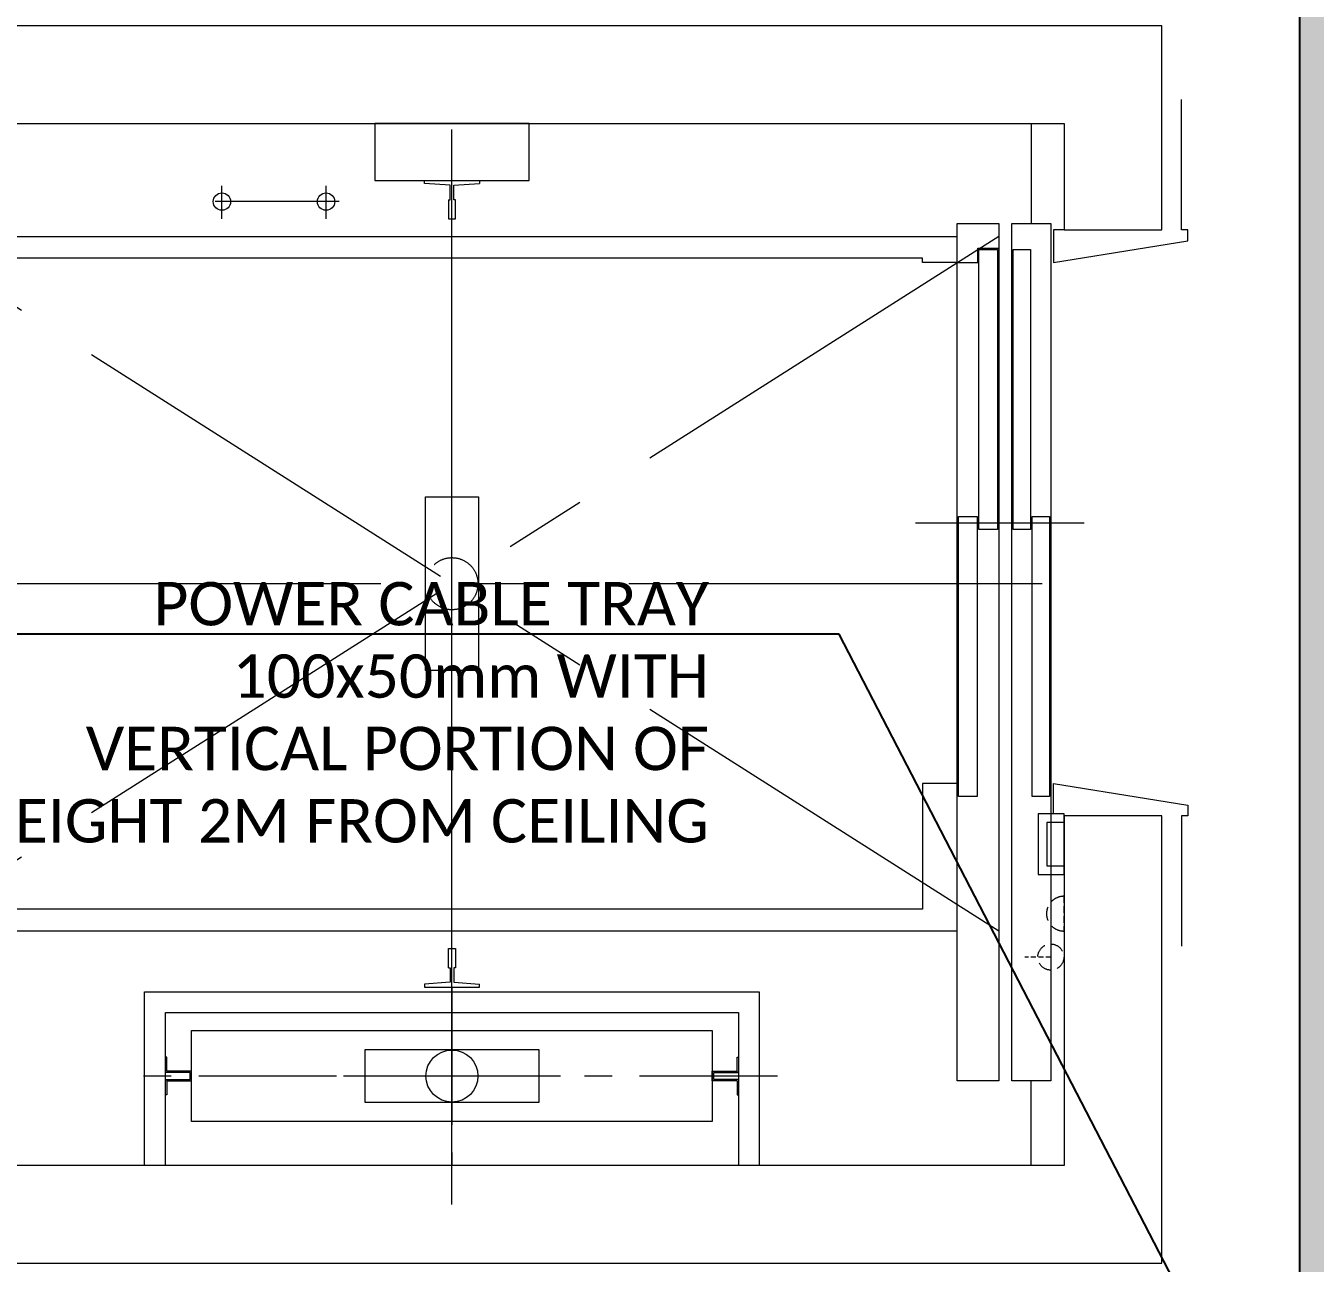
# Model space of a CAD drawing. Header units: millimetres. Extents: x 26027 to 581921, y 7230 to 233891.
# Drawn here: x 468968 to 471939, y 163985 to 166835 of the extents above; entities that cross this region are included whole.
import ezdxf
from ezdxf import colors
from ezdxf.entities.mleader import LeaderData, LeaderLine
from ezdxf.math import Vec2, Vec3

# ---------------------------------------------------------------- set-up
doc = ezdxf.new("R2010")
doc.units = ezdxf.units.MM
doc.header["$LTSCALE"] = 5
doc.linetypes.add('CENTERX2', pattern=[101.6, 63.5, -12.7, 12.7, -12.7])
doc.linetypes.add('DASHED2', pattern=[9.525, 6.35, -3.175])
for name, color, linetype, lineweight in [('Axis', 163, 'CENTERX2', 5), ('Cabin', 7, 'Continuous', 5), ('Notes', 1, 'Continuous', 5), ('Structure', 20, 'Continuous', 5), ('Tech', 169, 'DASHED2', 5), ('ZCMURBAJO', 250, 'Continuous', 5)]:
    doc.layers.add(name, color=color, linetype=linetype, lineweight=lineweight)
doc.layers.add('E-POWR', color=7, linetype='Continuous', lineweight=9, true_color=0x4e7e3e)
doc.layers.add('EXF', color=7, linetype='Continuous', lineweight=0, true_color=0x4e7e3e)
doc.styles.get("Standard").update_dxf_attribs({"font": 'calibri.ttf'})
pattern_1 = [(0, (368880, 104830), (63.5, 63.5), [31.75, -95.25]), (90, (368895.875, 104814.125), (-63.5, 63.5), [31.75, -95.25])]

# ---------------------------------------------------------------- blocks, each defined once
blk = doc.blocks.new('T127-1_B')
at = {"layer": 'Cabin'}
for p, q in [((78, 4), (82, 63.5)), ((44.5, 8), (44.5, 4)), ((44.5, 4), (78, 4)), ((44.5, -8), (44.5, -4)), ((44.5, -4), (78, -4)), ((78, -4), (82, -63.5))]:
    blk.add_line(p, q, dxfattribs=at)
at = {"layer": 'Cabin', "ltscale": 5}
for points in [[(82, 63.5), (89, 63.5), (89, -63.5), (82, -63.5)], [(44.5, 8), (0, 8), (0, -8), (44.5, -8)]]:
    blk.add_lwpolyline(points, dxfattribs=at)
blk = doc.blocks.new('T127-1_B__1680')
at = {"layer": 'Axis'}
blk.add_line((-990, 0), (990, 0), dxfattribs=at)
at = {"layer": 'Notes', "xscale": -1}
blk.add_blockref('T127-1_B', (-840, 0), dxfattribs=at)
at = {"layer": 'Notes'}
blk.add_blockref('T127-1_B', (840, 0), dxfattribs=at)
blk = doc.blocks.new('JIS5K')
at = {"layer": 'Cabin'}
for p, q in [((60.2, 8), (60.2, 11.2)), ((60.2, -8), (60.2, -11.2))]:
    blk.add_line(p, q, dxfattribs=at)
at = {"layer": 'Cabin', "ltscale": 5}
for points in [[(57, 11.2), (57, 43.5), (60.2, 43.5), (60.2, 11.2)], [(57, 11.2), (0, 11.2), (0, -11.2), (57, -11.2)], [(60.2, 8), (3.2, 8), (3.2, -8), (60.2, -8)], [(57, -11.2), (57, -43.5), (60.2, -43.5), (60.2, -11.2)]]:
    blk.add_lwpolyline(points, dxfattribs=at)
blk = doc.blocks.new('JIS5K__1200')
at = {"layer": 'Axis'}
blk.add_line((-750, 0), (750, 0), dxfattribs=at)
at = {"layer": 'Notes', "xscale": -1}
blk.add_blockref('JIS5K', (-600, 0), dxfattribs=at)
at = {"layer": 'Notes'}
blk.add_blockref('JIS5K', (600, 0), dxfattribs=at)
blk = doc.blocks.new('井道平面图对重1')
at = {"layer": 'Axis'}
blk.add_line((0, -205), (0, 205), dxfattribs=at)
at = {"layer": 'Cabin', "ltscale": 5}
for points in [[(708.2, 206), (708.2, -194), (-708.2, -194), (-708.2, 206)], [(660.2, 206), (660.2, -146), (-660.2, -146), (-660.2, 206)]]:
    blk.add_lwpolyline(points, dxfattribs=at)
blk.add_lwpolyline([(600, 105), (600, -105), (-600, -105), (-600, 105)], close=True, dxfattribs=at)
at = {"layer": 'Notes'}
blk.add_blockref('JIS5K__1200', (0, 0), dxfattribs=at)
blk = doc.blocks.new('对重支撑1')
at = {"layer": 'Cabin'}
blk.add_lwpolyline([(1060, 178), (929, 178), (929, -178), (1060, -178)], close=True, dxfattribs=at).dxf.unprotected_set("ltscale", 0)
blk = doc.blocks.new('井道平面图轿厢1轿厢地坎')
at = {"layer": 'Axis', "ltscale": 0.864}
blk.add_lwpolyline([(0, 96), (0, -192)], dxfattribs=at)
at = {"layer": 'Cabin', "ltscale": 5}
for points in [[(690, 0), (690, -96), (-1285, -96), (-1285, 0)], [(15, -3), (15, -46), (-630, -46), (-630, -3)], [(630, -50), (630, -93), (-15, -93), (-15, -50)]]:
    blk.add_lwpolyline(points, close=True, dxfattribs=at)
at = {"layer": 'Cabin'}
for points in [[(600, 0), (600, -48)], [(600, -48), (633, -48)], [(633, -48), (633, -96)]]:
    blk.add_lwpolyline(points, dxfattribs=at)
blk = doc.blocks.new('层门地坎1')
at = {"layer": 'Axis', "ltscale": 0.81}
blk.add_lwpolyline([(0, 90), (0, -180)], dxfattribs=at)
at = {"layer": 'Cabin', "ltscale": 5}
for points in [[(690, 0), (690, -90), (-1285, -90), (-1285, 0)], [(630, -3), (630, -43), (-15, -43), (-15, -3)], [(15, -47), (15, -87), (-630, -87), (-630, -47)]]:
    blk.add_lwpolyline(points, close=True, dxfattribs=at)
blk = doc.blocks.new('A$C316F12F9')
at = {"layer": 'Axis', "ltscale": 3}
for points in [[(1814, 135), (1814, 2715)], [(3074, 765), (554, 2365)], [(3074, 2365), (554, 765)], [(3174, 1565), (454, 1565)]]:
    blk.add_lwpolyline(points, dxfattribs=at)
at = {"layer": 'Axis', "ltscale": 0.24}
for points in [[(1284, 2405), (1284, 2485)], [(1524, 2405), (1524, 2485)]]:
    blk.add_lwpolyline(points, dxfattribs=at)
at = {"layer": 'Axis', "ltscale": 0.9}
blk.add_lwpolyline([(1554, 2445), (1254, 2445)], dxfattribs=at)
at = {"layer": 'Axis', "ltscale": 1.5}
blk.add_lwpolyline([(1814, 1315), (1814, 1815)], dxfattribs=at)
at = {"layer": 'Cabin'}
for points in [[(3225, 2380), (3225, 2380), (3200, 2380), (3200, 2305), (3510, 2355), (3510, 2380), (3495, 2380), (3495, 2680)], [(3149, 2625), (3149, 2395)], [(2978, 2365), (2978, 2395)], [(2978, 2395), (3074, 2395)], [(2978, 2365), (2978, 2395)], [(2978, 2395), (3074, 2395)], [(3074, 2395), (3074, 420)], [(3074, 2395), (3074, 420)], [(554, 2365), (2978, 2365)], [(554, 2365), (2978, 2365)], [(2898, 2315), (598, 2315)], [(2898, 2305), (2898, 2315)], [(2978, 2305), (2898, 2305)], [(2978, 1105), (2898, 1105)], [(2898, 1105), (2898, 815)], [(3200, 1035), (3200, 1105), (3510, 1055), (3510, 1030), (3495, 1030), (3495, 730)], [(3225, 1030), (3225, 1030)], [(2898, 815), (598, 815)], [(2978, 765), (554, 765)], [(2978, 765), (554, 765)], [(2978, 420), (2978, 765)], [(2978, 420), (2978, 765)], [(2064, 431), (1564, 431)], [(3074, 420), (2978, 420)], [(3074, 420), (2978, 420)], [(3149, 225), (3149, 420)]]:
    blk.add_lwpolyline(points, dxfattribs=at)
at = {"layer": 'Cabin', "ltscale": 50}
blk.add_lwpolyline([(1753, 1765), (1875, 1765), (1875, 1365), (1753, 1365)], close=True, dxfattribs=at)
at = {"layer": 'Cabin'}
blk.add_lwpolyline([(1614, 370), (1614, 492), (2014, 492), (2014, 370)], close=True, dxfattribs=at)
for centre, radius in [((1284, 2445), 20), ((1524, 2445), 20), ((1814, 431), 60)]:
    blk.add_circle(centre, radius, dxfattribs=at)
at = {"layer": 'Structure'}
blk.add_lwpolyline([(3450, 1030), (3225, 1030), (3225, 225), (225, 225), (225, 2625), (3225, 2625), (3225, 2380), (3450, 2380), (3450, 2850), (0, 2850), (0, 0), (3450, 0)], close=True, dxfattribs=at)
at = {"layer": 'Tech', "ltscale": 9}
for points in [[(3165, 1035), (3165, 895), (3225, 895), (3225, 1035)], [(3185, 1015), (3185, 915), (3225, 915), (3225, 1015)]]:
    blk.add_lwpolyline(points, close=True, dxfattribs=at)
at = {"layer": 'Tech', "ltscale": 0.48}
blk.add_lwpolyline([(3224, 845), (3224, 765)], dxfattribs=at)
at = {"layer": 'Tech', "ltscale": 0.36}
blk.add_lwpolyline([(3194, 705), (3134, 705)], dxfattribs=at)
at = {"layer": 'Tech', "ltscale": 5}
blk.add_circle((1814, 1565), 60, dxfattribs=at)
at = {"layer": 'Tech'}
blk.add_circle((3194, 705), 30, dxfattribs=at)
blk.add_arc((3224, 805), 40, 90, 270, dxfattribs=at)
at = {"layer": 'Cabin', "xscale": -1, "yscale": -1, "rotation": 359.9999984647655}
blk.add_blockref('井道平面图对重1', (1814, 431), dxfattribs=at)
at = {"layer": 'Notes', "xscale": -1, "yscale": -1, "rotation": 270}
for name in ['对重支撑1', 'T127-1_B__1680']:
    blk.add_blockref(name, (1814, 1565), dxfattribs=at)
at = {"layer": 'Notes', "rotation": 89.99999999999999}
for name, p in [('井道平面图轿厢1轿厢地坎', (2978, 1705)), ('层门地坎1', (3104, 1705))]:
    blk.add_blockref(name, p, dxfattribs=at)

msp = doc.modelspace()

# ---------------------------------------------------------------- hatches: boundary and pattern name
h = msp.add_hatch()
h.set_pattern_fill('CROSS', color=85, scale=10)
h.set_pattern_definition(pattern_1)
h.paths.add_polyline_path([(471903.7, 169915.6), (471903.7, 153006.1), (462587.4, 153006.1), (462487.4, 152906.1), (457585.6, 152906.1), (457585.6, 145694.3), (457685.6, 145694.3), (457685.6, 152806.1), (462487.4, 152806.1), (462487.4, 145900.9), (462587.4, 145901.1), (462587.4, 152806.1), (464555.9, 152806.1), (469284.4, 152806.1), (471903.7, 152806.1), (471903.7, 142653.2), (478231.4, 142645.9), (478231.4, 142845.2), (472503.7, 142845.2), (472503.7, 157840), (472504, 159009.2), (479768.6, 159009.2), (479768.6, 159109.2), (472503.7, 159109.2), (472503.7, 169315.6), (478921.1, 169315.6), (484286.4, 169315.6), (484286.4, 166351.2), (484486.4, 166351.2), (484486.4, 169515.6), (479083.8, 169515.6), (479083.8, 190946.9), (479083.8, 191341.6), (478883.8, 191341.6), (478883.8, 195124.3), (477262.4, 195124.3), (477262.4, 205421.2), (474368, 205421.2), (469356.9, 205421.2), (469256.9, 205421.2), (469256.9, 204391.3), (469856.9, 204391.3), (469856.9, 204821.2), (471179.3, 204821.2), (471179.3, 204391.3), (471779.3, 204391.3), (471779.3, 204821.2), (476662.4, 204821.2), (476662.4, 194457.6), (478283.8, 194457.6), (478283.8, 169915.6)])
h = msp.add_hatch()
h.set_pattern_fill('CROSS', color=85, scale=10)
h.set_pattern_definition(pattern_1)
h.paths.add_polyline_path([(471903.7, 153006.1), (471903.7, 169915.6), (478283.8, 169915.6), (478283.8, 194457.6), (476662.4, 194457.6), (476662.4, 204821.2), (471779.3, 204821.2), (471779.3, 204391.3), (471179.3, 204391.3), (471179.3, 204821.2), (469856.9, 204821.2), (469856.9, 204391.3), (469256.9, 204391.3), (469256.9, 205421.2), (477262.4, 205421.2), (477262.4, 195124.3), (478883.8, 195124.3), (478883.8, 191341.6), (479083.8, 191341.6), (479083.8, 169515.6), (484486.4, 169515.6), (484486.4, 166351.2), (484286.4, 166351.2), (484286.4, 169315.6), (472503.7, 169315.6), (472503.7, 159109.2), (480084.8, 159109.2), (480084.8, 159009.2), (472504, 159009.2), (472503.7, 157840), (472503.7, 142845.2), (478231.4, 142845.2), (478231.4, 142645.9), (471903.7, 142653.2), (471903.7, 152806.1), (462587.4, 152806.1), (462587.4, 145901.1), (462487.4, 145900.9), (462487.4, 152806.1), (457685.6, 152806.1), (457685.6, 145694.3), (457585.6, 145694.3), (457585.6, 152906.1), (462487.4, 152906.1), (462587.4, 153006.1)])
at = {"layer": 'EXF'}
h = msp.add_hatch(dxfattribs=at)
h.set_pattern_fill('CROSS', color=256, scale=10)
h.paths.add_polyline_path([(471903.7, 169915.6), (471903.7, 153006.1), (462587.4, 153006.1), (464555.9, 152806.1), (469284.4, 152806.1), (471903.7, 152806.1), (471903.7, 142653.2), (478231.4, 142645.9), (478231.4, 142845.2), (472503.7, 142845.2), (472503.7, 157840), (472504, 159009.2), (479768.6, 159009.2), (479768.6, 159109.2), (472503.7, 159109.2), (472503.7, 169315.6), (478921.1, 169315.6), (484286.4, 169315.6), (484286.4, 166351.2), (484486.4, 166351.2), (484486.4, 169515.6), (479083.8, 169515.6), (479083.8, 190946.9), (479083.8, 191341.6), (478883.8, 191341.6), (478883.8, 195124.3), (477262.4, 195124.3), (477262.4, 205421.2), (474368, 205421.2), (469356.9, 205421.2), (469256.9, 205421.2), (469256.9, 204391.3), (469856.9, 204391.3), (469856.9, 204821.2), (471179.3, 204821.2), (471179.3, 204391.3), (471779.3, 204391.3), (471779.3, 204821.2), (476662.4, 204821.2), (476662.4, 194457.6), (478283.8, 194457.6), (478283.8, 169915.6)])

# ---------------------------------------------------------------- linework, layer by layer
at = {"color": 85}
msp.add_line((471903.7, 159212, 2.4), (471903.7, 169915.6, 2.4), dxfattribs=at)

# ---------------------------------------------------------------- block references
at = {"layer": 'ZCMURBAJO'}
msp.add_blockref('A$C316F12F9', (468135.8, 163985.3, 2.4), dxfattribs=at)

# ---------------------------------------------------------------- leaders
at = {"layer": 'E-POWR'}
ml = msp.add_multileader_mtext('Standard', dxfattribs=at)
ml.set_content('POWER CABLE TRAY\\P100x50mm WITH \\PVERTICAL PORTION OF \\PHEIGHT 2M FROM CEILING', color=256)
ml.set_leader_properties()
ml.build(insert=Vec2(0, 0))
ml.multileader.update_dxf_attribs({"text_right_attachment_type": 6, "dogleg_length": 200, "arrow_head_size": 100})
ctx = ml.context
ctx.base_point, ctx.char_height, ctx.arrow_head_size, ctx.landing_gap_size, ctx.plane_origin = Vec3(468751.6, 165503.5), 100, 100, 100, Vec3(471330.5, 163299.3)
ctx.right_attachment, ctx.text_align_type = 6, 2
notes = []
notes.append((ctx, [(1, (1, 1, 0), (470842, 165434.2), (-1, 0), 200, [(0, [(471669.7, 163836.2)], 0, [])])]))
ctx.mtext.insert, ctx.mtext.width, ctx.mtext.alignment, ctx.mtext.flow_direction = Vec3(470542, 165554.2), 3370.454, 3, 5
for ctx, leaders in notes:
    for number, flags, end, landing, length, lines in leaders:
        leader = LeaderData()
        leader.index, (leader.has_last_leader_line, leader.has_dogleg_vector, leader.attachment_direction) = number, flags
        leader.last_leader_point, leader.dogleg_vector, leader.dogleg_length = Vec3(end), Vec3(landing), length
        for number, points, colour, breaks in lines:
            line = LeaderLine()
            line.index, line.vertices, line.color, line.breaks = number, Vec3.list(points), colors.encode_raw_color(colour), breaks
            leader.lines.append(line)
        ctx.leaders.append(leader)

doc.saveas('drawing.dxf')
